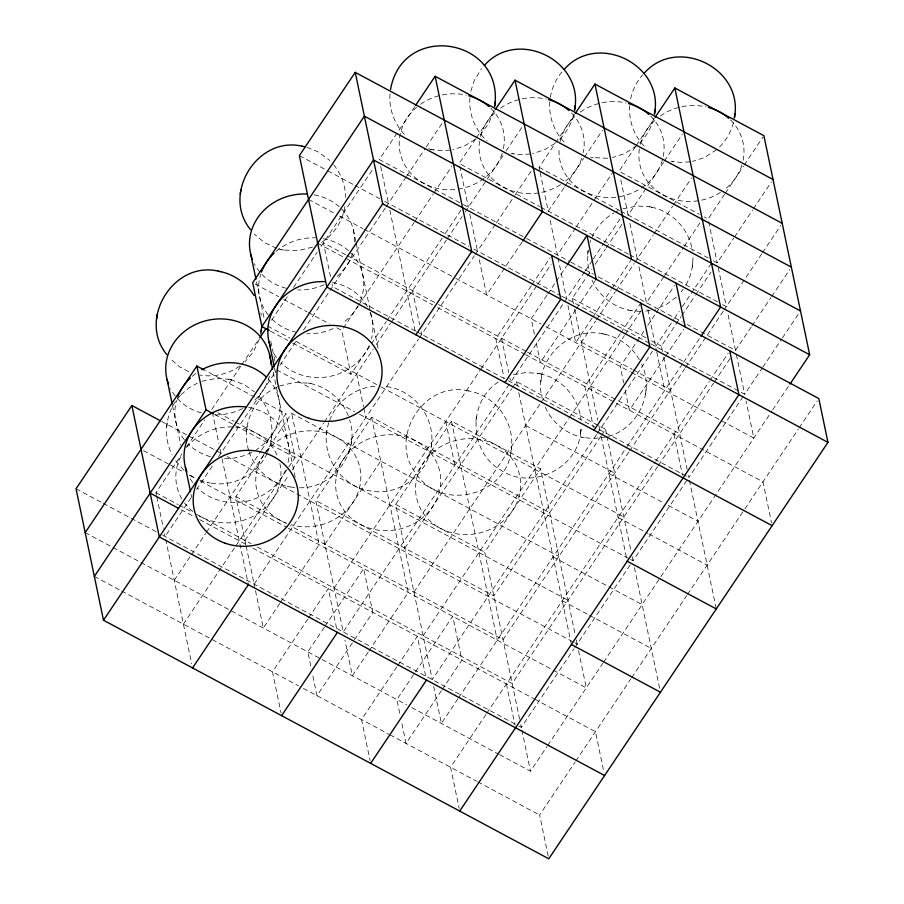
<?xml version="1.0" encoding="UTF-8"?>
<svg xmlns="http://www.w3.org/2000/svg" width="904" height="904" viewBox="0 0 904 904"><rect width="100%" height="100%" fill="white"/><g stroke="black" fill="none" stroke-linecap="round" stroke-linejoin="round"><path stroke-width="0.68" stroke-dasharray="4.52 3.39" d="M692.927 257.832C693.018 267.607 690.52 277.449 685.379 285.788M180.371 395.5C165.624 411.015 162.325 435.796 172.099 454.768M277.223 387.002C253.866 397.172 240.792 425.637 248.589 449.955M267.471 452.384C276.048 433.637 272.025 410.133 257.866 395.172M328.841 422.722C318.502 451.819 339.282 486.465 369.917 490.849C398.494 496.725 428.688 474.397 431.332 445.333M299.495 487.753C333.271 488.748 360.493 452.068 349.69 420.044M390.008 93.926C388.754 109.203 394.641 124.82 405.568 135.543M468.521 390.946C423.626 380.075 387.161 438.903 416.665 474.351C442.011 512.489 508.251 494.963 511.235 449.231M431.095 447.288C436.632 418.168 413.151 387.997 383.499 386.336M469.91 97.835C468.588 113.87 475.154 130.312 487.166 141.024M498.285 382.019C467.831 401.455 468.961 451.198 499.867 469.526C530.388 491.234 577.972 469.04 580.809 431.66M510.997 451.198C516.105 423.773 495.72 394.969 468.069 390.856M549.813 101.734C548.558 117.011 554.446 132.628 565.373 143.352M603.07 333.904C567.147 325.643 532.038 362.99 542.276 398.336M587.894 252.239L588.131 250.284L587.555 261.957L589.634 273.618M580.571 433.626L581.238 426.835M629.715 105.644C628.461 120.91 634.348 136.538 645.286 147.25M608.482 436.349C638.201 428.462 655.038 392.042 641.693 364.301M166.664 427.072L166.901 425.072M166.946 424.665L167.183 422.71M246.566 430.971L246.803 428.982M246.848 428.575L247.086 426.609M271.29 439.48L271.528 437.525M271.573 437.107L271.81 435.118M326.468 434.869L326.706 432.88M326.751 432.474L326.988 430.507M351.193 443.389L351.43 441.423M351.475 441.016L351.712 439.028M406.371 438.779L406.608 436.79M406.653 436.372L406.89 434.417M431.377 444.915L431.615 442.926M475.933 421.207L476.182 419.219M476.216 418.812L476.453 416.846M511.28 448.825L511.517 446.836M540.931 381.737L541.168 379.748M541.213 379.341L541.451 377.375M587.611 254.645L587.849 252.645M580.843 431.253L581.091 429.264M645.84 391.782L646.077 389.793M645.558 394.155L645.795 392.189M692.238 267.053L692.475 265.098M692.52 264.691L692.758 262.691M344.932 206.541C342.672 221.254 333.734 234.757 321.157 242.69M550.333 97.372C551.858 87.643 556.231 78.354 562.785 70.998M470.837 91.135L474.25 80.558L481.403 68.772M630.642 98.943C632.506 90.072 636.642 81.665 642.687 74.908M493.708 110.977L488.894 123.226L480.25 134.877M573.611 114.887C571.125 124.582 565.825 133.498 558.548 140.369M653.513 118.786C651.027 128.481 645.727 137.397 638.45 144.267M733.415 122.684C730.94 132.38 725.629 141.306 718.352 148.177M259.324 339.26L253.199 352.051L245.187 361.589M589.984 242.487L590.73 240.317M329.587 420.552C336.548 401.184 355.667 387.081 376.233 386.223M266.985 453.379C257.527 474.792 232.565 487.595 209.66 482.951M591.95 237.368C596.437 227.141 604.267 218.44 613.963 212.903M156.516 495.426L155.94 492.691L181.896 453.977M186.608 446.938L204.7 419.964M211.773 409.41L240.871 366.007M241.662 364.832L258.962 339.023M271.55 320.253L288.851 294.444M293.563 287.415L317.157 252.216M321.089 246.351L373.002 168.935M414.676 106.762L379.284 159.556L462.159 203.954M191.049 497.788L165.093 536.501L164.517 533.767M196.552 489.584L213.061 464.95M218.576 456.735L275.98 371.103M279.912 365.239L297.213 339.429M303.507 330.05L385.296 208.056M386.087 206.88L405.749 177.557M406.529 176.382L425.4 148.233M426.191 147.058L444.282 120.074M174.246 580.311L190.767 555.677M191.546 554.502L205.705 533.394M206.485 532.219L260.759 451.277M261.538 450.113L285.924 413.749L205.524 370.663M343.328 328.118L358.278 305.823M359.057 304.648L414.111 222.542M414.902 221.367L432.982 194.394M433.773 193.219L451.864 166.234M245.854 544.513L235.842 496.59L264.16 454.362M264.94 453.186L291.676 413.309L558.853 556.457M475.707 138.82L459.198 163.454L539.586 206.53M476.498 137.645L494.578 110.672M183.399 624.122L235.3 546.705M236.091 545.53L287.992 468.114M288.783 466.939L295.077 457.56L285.924 413.749M292.772 343.124L350.91 374.267L370.572 344.944M371.363 343.769L386.302 321.485M387.081 320.31L442.135 238.204M445.288 233.503L461.017 210.044M244.995 540.4L289.043 474.713M292.184 470.023L323.643 423.106M324.423 421.931L373.182 349.204M376.335 344.514L390.483 323.395M391.274 322.219L446.327 240.114M447.107 238.938L462.057 216.655M465.198 211.954L486.431 180.291M487.222 179.116L505.313 152.132M506.093 150.957L524.184 123.984M254.148 584.221L418.518 339.056M419.298 337.881L474.351 255.775M475.142 254.6L495.584 224.102M496.375 222.926L514.466 195.942M515.246 194.778L533.337 167.794M509.144 384.426L343.204 631.93L315.745 500.5L371.589 417.207L549.7 512.647M539.665 170.099L539.1 167.353L554.83 143.894M555.61 142.73L574.481 114.571M279.822 603.397L263.301 628.031L255.007 588.323M280.602 602.222L319.135 544.739L291.676 413.309M522.037 242.102L486.646 294.885L478.928 257.922M324.898 544.31L380.742 461.029M563.983 187.704L548.253 211.174L539.959 171.466M564.763 186.54L583.634 158.381M584.425 157.206L602.516 130.232M307.846 619.059L272.454 671.841L281.031 712.917M308.637 617.884L328.288 588.56L337.158 631.003M531.19 285.913L495.799 338.706L504.104 378.403M531.981 284.749L550.073 257.764M334.051 588.12L480.329 369.939M481.12 368.764L536.953 285.483M537.744 284.308L551.112 264.363M575.486 228L557.406 254.984L549.677 218.011M576.277 226.825L613.24 171.692M596.629 434.485L432.259 679.65L395.647 504.398L451.491 421.117L540.547 468.837L575.159 634.495M635.512 146.629L619.003 171.263L699.402 214.338M636.303 145.454L654.394 118.48M324.344 627.252L307.835 651.886L311.258 668.316M325.135 626.076L363.668 568.605L372.821 612.415L353.159 641.738M546.909 295.292L531.179 318.75L534.614 335.181M547.7 294.116L555.564 282.387M556.344 281.212L566.571 265.957M584.639 271.81L510.715 382.076L509.856 377.974M585.43 270.646L592.504 260.081M593.295 258.906L603.522 243.662M604.301 242.487L622.393 215.514M404.8 548.208L511.754 388.686M512.545 387.511L516.478 381.646L598.109 425.377M573.464 303.834L572.311 298.354L586.47 277.245M587.261 276.07L591.973 269.03M595.126 264.341L605.341 249.097M606.132 247.922L622.653 223.288M663.547 162.291L628.156 215.073L620.144 176.743M664.327 161.115L682.418 134.131M352.368 642.913L316.988 695.696L312.411 673.796M575.724 309.778L540.332 362.56L535.756 340.65M576.503 308.603L595.386 280.443M368.086 652.281L352.357 675.74L344.921 640.145M368.877 651.106L408.201 592.459L371.589 417.207M592.222 317.971L575.712 342.605L567.983 305.642M593.013 316.796L611.093 289.822M611.884 288.647L630.755 260.499M413.953 592.03L540.569 403.173M541.36 401.997L595.623 321.056M596.414 319.88L615.285 291.732M616.076 290.557L634.156 263.572M634.947 262.409L653.038 235.424M653.818 234.249L672.7 206.101M673.48 204.925L691.571 177.952M396.901 666.768L361.51 719.561L370.098 760.626M397.692 665.593L417.354 636.269L425.931 677.345M620.246 333.632L584.865 386.415L593.442 427.49M621.037 332.457L639.908 304.309M423.106 635.84L568.605 418.823M569.384 417.659L624.438 335.542M625.229 334.367L640.959 310.908M663.762 276.895L646.462 302.693L638.167 262.996M664.542 275.72L683.424 247.56M684.204 246.397L702.295 219.412M519.608 719.155L484.702 552.118L540.547 468.837M724.567 194.349L708.058 218.983L704.34 216.994M725.358 193.173L743.45 166.189M744.229 165.014L763.112 136.866M643.829 331.271L620.234 366.459L623.67 382.889M647.761 325.406L655.626 313.677M656.417 312.501L674.497 285.528M597.42 433.31L652.462 351.204M655.615 346.514L673.695 319.53M674.486 318.355L679.209 311.315M682.351 306.625L711.448 263.222M600.821 436.395L493.855 595.928L315.745 500.5M601.601 435.219L605.533 429.355L599.352 426.044M662.519 351.554L661.366 346.074L681.028 316.75M681.819 315.575L695.187 295.631M695.978 294.467L710.917 272.172M713.493 260.804L717.211 262.793L733.72 238.159M734.511 236.984L752.603 209.999M753.382 208.835L771.474 181.851M441.434 690.633L406.043 743.416L401.466 721.505M442.214 689.458L461.876 660.135L452.723 616.313L396.89 699.606L400.031 714.668M664.779 357.487L629.387 410.28L624.811 388.37M665.57 356.312L683.65 329.338M457.932 698.826L441.412 723.46L433.694 686.498M458.712 697.651L626.223 447.796M627.014 446.621L682.848 363.34M683.639 362.165L700.159 337.531M628.845 452.056L503.008 639.738L290.263 525.755M629.625 450.881L684.678 368.775M685.469 367.6L723.211 311.292M724.002 310.117L761.756 253.821M762.535 252.645L780.627 225.661M485.956 714.488L450.565 767.27L459.153 808.345M486.747 713.312L655.038 462.283M655.829 461.108L709.312 381.352M710.092 380.177L728.183 353.193M657.66 466.543L512.161 683.548L257.369 547.033M658.44 465.368L713.493 383.262M714.284 382.087L730.014 358.628M751.247 326.954L735.517 350.413L687.277 324.57M752.026 325.779L770.909 297.631M771.688 296.455L789.78 269.471M518.839 726.036L521.314 727.37L574.006 648.767M574.797 647.603L631.421 563.135M630.517 559.474L632.992 560.796L687.255 479.854M743.099 396.573L688.825 477.515L688.26 474.769M650.665 343.859L744.67 394.223L761.97 368.414M762.761 367.25L781.632 339.09M782.412 337.915L800.503 310.942M499.55 754.603L530.467 771.18L546.988 746.546M547.767 745.371L602.821 663.254M603.612 662.09L771.903 411.06M772.694 409.885L789.215 385.251M548.208 856.065L539.62 814.99L575.012 762.208M575.803 761.032L630.856 678.915M631.636 677.74L686.69 595.634M687.469 594.459L744.094 510.003M744.885 508.828L798.368 429.061M799.147 427.886L817.239 400.913M681.277 291.755L683.187 289.167M181.116 394.664L188.608 388.155L197.321 383.104M676.249 297.179L666.417 304.433L655.174 309.247M636.732 145.804L624.302 153.748L612.55 157.522M716.635 149.714L704.205 157.658L692.453 161.432M475.12 139.476L464.498 145.939L452.746 149.714M555.022 143.386L544.4 149.849L532.648 153.623M239.752 366.03C228.418 374.188 213.751 377.51 199.999 375.036M616.076 211.739L618.268 210.677M312.535 247.108L298.139 250.645L283.314 250.012M279.483 386.042L293.879 382.505L308.716 383.138M622.845 208.847L637.388 205.988L649.761 206.813M201.886 381.273L216.429 378.414L228.802 379.228M513.528 374.663L525.71 372.561L538.083 373.375M606.087 436.994L593.86 438.519L583.927 437.626M650.349 310.434L645.445 311.157M450.294 150.143L440.519 150.674L433.016 149.815M530.196 154.042L520.421 154.573L512.918 153.714M690.012 161.85L680.226 162.381L672.723 161.522M607.646 158.256L592.821 157.624M640.552 311.428L630.619 310.524M294.681 487.561L289.562 486.861M651.569 207.185C672.519 211.491 689.481 229.785 692.351 250.939M604.889 334.277C619.342 337.407 632.314 346.955 639.456 359.939M539.891 373.747C561.655 378.2 579.114 397.828 580.933 419.964M511.099 153.341L513.359 153.804M428.462 148.776L431.197 149.442M591.996 280.138C598.64 295.201 612.675 306.727 628.8 310.151M278.76 248.984L281.494 249.64M310.524 383.511C327.463 387.104 342.074 399.658 348.266 415.806M545.315 407.229C551.96 422.292 565.994 433.818 582.119 437.253M230.622 379.601L244.193 384.618L254.555 391.929M249.199 451.864C254.804 469.108 270.013 482.736 287.755 486.488M199.818 480.103L207.852 482.578M670.904 161.149L673.164 161.613M590.515 157.149L593.261 157.714M430.699 149.341L433.457 149.906M649.309 206.722L652.066 207.276M628.303 310.061L631.06 310.614M281.008 249.549L283.754 250.103M602.629 333.813L605.386 334.378M537.643 373.296L540.389 373.849M581.622 437.152L584.379 437.717M308.264 383.047L311.021 383.601M228.362 379.149L231.119 379.703M287.257 486.386L290.014 486.94M207.355 482.487L210.112 483.041M307.01 147.329L317.846 151.68L329.892 160.562M276.579 248.329L264.239 242.441L254.25 234.068M188.676 371.702L179.806 366.922L170.494 359.001M539.1 167.353L619.5 210.44M620.732 211.095L708.555 258.148M540.829 207.197L628.653 254.25M629.885 254.905L717.708 301.959M722.646 304.614L726.364 306.603L718.352 268.262M463.402 204.62L525.247 237.752M526.478 238.419L569.769 261.606M571.012 262.273L593.273 274.206M598.222 276.85L682.328 321.914M572.311 298.354L646.529 338.119M651.479 340.774L661.366 346.074M299.382 155.646L326.593 170.223M327.836 170.89L353.814 184.811M355.046 185.467L379.782 198.722M384.731 201.377L468.837 246.442M473.786 249.086L560.367 295.484M561.61 296.139L649.422 343.192M581.464 342.175L632.178 369.34M633.421 370.007L670.519 389.884M308.535 199.456L334.514 213.378M339.463 216.022L362.967 228.622M364.199 229.277L454.497 277.664M455.729 278.319L541.078 324.05M546.027 326.706L630.133 371.77M631.365 372.425L753.823 438.033L746.094 401.071M345.712 254.77L323.451 242.837L330.887 278.432M346.955 255.425L437.242 303.8M438.485 304.467L526.297 351.52M527.54 352.187L679.672 433.694M317.688 243.266L344.899 257.855M346.142 258.51L432.722 304.908M437.672 307.552L524.252 353.95M525.495 354.605L762.976 481.855L771.553 522.919M415.478 331.045L332.604 286.647L332.028 283.912M416.71 331.712L507.008 380.087M508.24 380.753L686.362 476.182M525.631 425.456L614.686 473.176M255.177 284.071L278.681 296.659M283.619 299.314L307.123 311.903M308.366 312.569L329.384 323.835M336.808 327.813L341.757 330.457L350.91 374.267M608.923 473.606L663.355 502.771M668.293 505.415L697.978 521.325M267.618 326.118L289.879 338.051M296.06 341.362L380.177 386.426M381.409 387.093L623.839 516.986M270.511 331.192L287.834 340.469M618.076 517.416L647.761 533.326M649.004 533.981L707.131 565.136M276.771 369.928L354.696 411.682M359.645 414.337L629.286 558.808M553.09 556.887L642.145 604.606M395.647 504.398L484.702 552.118M217.966 412.721L234.046 421.332M235.277 421.998L568.006 600.267M214.677 414.484L295.077 457.56M562.243 600.708L588.221 614.618M589.453 615.285L651.298 648.417M161.556 421.411L187.535 435.321M188.767 435.988L214.745 449.898M215.988 450.565L220.926 453.22M227.119 456.531L573.441 642.089M574.684 642.755L577.159 644.077M235.842 496.59L285.325 523.1M143.499 450.644L169.477 464.554M170.709 465.221L184.314 472.509M189.264 475.154L195.445 478.476M200.394 481.12L286.975 527.518M288.218 528.173L586.312 687.887L578.018 648.191M155.94 492.691L178.201 504.613M179.444 505.279L193.049 512.568M199.23 515.89L251.176 543.722M181.105 509.698L194.71 516.986M199.66 519.63L246.656 544.818M252.837 548.129L533.62 698.566M534.852 699.233L595.465 731.709L604.041 772.773M76.038 488.781L102.016 502.703M103.248 503.37L156.437 531.857M162.618 535.179L517.608 725.381M85.191 532.603L139.611 561.757M140.855 562.424L406.777 704.905M411.727 707.561L498.307 753.947M94.344 576.413L120.322 590.323M121.554 590.99L298.433 685.763M303.382 688.407L388.72 734.138M389.963 734.794L476.544 781.192M477.775 781.847L539.62 814.99M194.27 477.572L189.919 474.928M183.919 470.261L175.568 460.678M333.689 164.731C341.158 173.873 345.418 185.523 345.633 197.321M708.623 221.717L717.211 262.793M728.082 314.818L736.082 353.148M736.376 354.526L744.67 394.223M663.66 357.023L687.119 469.3M689.402 480.25L716.284 608.946M629.873 223.288L637.874 261.629M647.885 309.541L656.473 350.616M656.756 351.984L664.768 390.325M673.921 434.135L682.497 475.21M605.533 429.355L606.674 434.835M606.968 436.203L630.992 551.214M632.133 556.683L632.992 560.796M634.427 567.644L660.451 692.227M574.605 309.315L597.77 420.213M598.911 425.682L599.77 429.796M601.205 436.643L627.229 561.226M557.971 257.719L566.559 298.795M576.3 639.976L577.724 646.823M516.478 381.646L517.619 387.115M518.772 392.596L571.113 643.151M501.562 338.265L508.715 372.493M459.763 166.189L468.351 207.265M469.775 214.112L477.504 251.075M520.749 724.624L521.314 727.37M521.89 730.104L530.467 771.18M451.491 421.117L497.256 640.179M506.409 683.989L514.986 725.064M445.728 421.546L454.881 465.368M412.506 290.546L419.659 324.785M421.094 331.621L421.659 334.367M380.72 166.392L388.437 203.366M389.873 210.203L415.331 332.062M353.261 229.39L355.837 241.718M356.119 243.086L378.143 348.503M356.673 373.838L363.532 406.698M363.826 408.066L365.826 417.648M270.759 341.181L275.053 361.713M256.533 281.924L264.533 320.265M274.545 368.177L275.697 373.657M273.223 372.12L295.246 477.538M246.137 545.88L254.725 586.956M212.35 412.145L218.926 443.638M220.067 449.107L221.785 457.322M222.079 458.69L248.385 584.651M172.483 405.489L180.777 445.186M191.083 494.477L191.648 497.211M156.799 496.793L163.375 528.286M165.669 539.236L191.693 663.83M260.894 312.92L261.29 315.36M314.129 194.857A52.76 47.776 -11.8 0 1 354.504 242.814M352.526 253.448A52.76 47.776 -11.8 0 1 337.158 276.364M324.027 284.726A52.76 47.776 -11.8 0 1 297.687 289.913M286.24 288.274A52.76 47.776 -11.8 0 1 254.306 263.765M269.426 376.075A52.76 47.776 -11.8 0 1 253.402 401.286M242.679 408.484A52.76 47.776 -11.8 0 1 213.932 414.846M201.287 412.891A52.76 47.776 -11.8 0 1 170.551 388.697M268.205 378.968A52.76 47.776 -11.8 0 1 256.397 449.672M251.832 452.294A52.76 47.776 -11.8 0 1 223.085 458.656M210.44 456.701A52.76 47.776 -11.8 0 1 188.337 444.18M184.314 439.694A52.76 47.776 -11.8 0 1 176.596 400.37M192.303 376.313A52.76 47.776 -11.8 0 1 196.304 373.194M248.679 407.41A52.76 47.776 -11.8 0 1 287.415 464.848M285.449 470.396A52.76 47.776 -11.8 0 1 197.49 487.99M192.733 482.544A52.76 47.776 -11.8 0 1 190.032 478.465M370.086 312.298A52.76 47.776 -11.8 0 1 371.487 338.774M369.205 345.475A52.76 47.776 -11.8 0 1 281.246 363.058M276.488 357.611A52.76 47.776 -11.8 0 1 273.177 352.47M332.435 282.489A52.76 47.776 -11.8 0 1 368.075 307.789M323.282 238.679A52.76 47.776 -11.8 0 1 360.052 301.665M358.041 305.801A52.76 47.776 -11.8 0 1 342.311 323.293M333.18 328.536A52.76 47.776 -11.8 0 1 306.84 333.723M296.602 332.378A52.76 47.776 -11.8 0 1 272.093 319.248M268.07 314.773A52.76 47.776 -11.8 0 1 260.702 274.296M276.059 251.38A52.76 47.776 -11.8 0 1 315.541 237.831M650.631 116.107A52.76 47.776 -11.8 0 1 628.303 194.416A52.76 47.776 -11.8 0 1 559.169 147.51M560.118 141.555A52.76 47.776 -11.8 0 1 576.413 115.181M580.413 112.062A52.76 47.776 -11.8 0 1 626.133 102.977M571.588 113.056A52.76 47.776 -11.8 0 1 583.317 152.527M581.769 158.256A52.76 47.776 -11.8 0 1 564.808 181.67M560.604 184.631A52.76 47.776 -11.8 0 1 503.72 187.309A52.76 47.776 -11.8 0 1 479.549 141.205M480.499 136.493A52.76 47.776 -11.8 0 1 496.511 111.271M500.511 108.164A52.76 47.776 -11.8 0 1 546.231 99.067M730.545 120.006A52.76 47.776 -11.8 0 1 743.122 160.336M741.935 164.957A52.76 47.776 -11.8 0 1 724.612 189.478M720.409 192.439A52.76 47.776 -11.8 0 1 663.525 195.117A52.76 47.776 -11.8 0 1 639.354 149.013M640.303 144.301A52.76 47.776 -11.8 0 1 655.389 119.893M660.327 115.972A52.76 47.776 -11.8 0 1 706.035 106.875M490.827 108.299A52.76 47.776 -11.8 0 1 503.415 148.618M502.228 153.239A52.76 47.776 -11.8 0 1 423.818 183.41A52.76 47.776 -11.8 0 1 416.608 107.373M420.609 104.254A52.76 47.776 -11.8 0 1 466.328 95.169M286.692 523.314A52.76 47.776 -11.8 0 1 276.274 441.943A52.76 47.776 -11.8 0 1 360.154 469.142A52.76 47.776 -11.8 0 1 291.303 524.806M279.901 463.526A52.76 47.776 -11.8 0 1 256.307 514.512A52.76 47.776 -11.8 0 1 196.575 514.24M192.834 511.506A52.76 47.776 -11.8 0 1 184.529 502.929M181.84 498.85A52.76 47.776 -11.8 0 1 181.534 454.881M186.552 447.401A52.76 47.776 -11.8 0 1 236.125 427.196A52.76 47.776 -11.8 0 1 277.675 456.463M367.645 527.597A52.76 47.776 -11.8 0 0 440.361 474.984A52.76 47.776 -11.8 0 0 356.571 445.559A52.76 47.776 -11.8 0 0 367.645 527.597M447.548 531.495A52.76 47.776 -11.8 0 0 520.263 478.894A52.76 47.776 -11.8 0 0 436.485 449.457A52.76 47.776 -11.8 0 0 447.548 531.495"/><path stroke-width="1.36" d="M218.7 271.223C173.805 260.352 137.34 319.18 166.844 354.628M302.456 146.301C257.561 135.419 221.096 194.258 250.6 229.706M494.872 104.378L494.635 106.344C504.794 37.9 402.449 21.086 390.528 89.564M574.774 108.288L574.537 110.243C584.594 60.93 517.608 27.651 484.363 65.427M654.677 112.186L654.439 114.153C664.496 64.839 597.51 31.561 564.277 69.325M734.59 116.096L734.353 118.051C744.399 68.738 677.412 35.459 644.179 73.235M260.781 333.813L261.708 327.112M156.55 319.055L156.787 317.067M156.833 316.66L157.07 314.694M240.306 194.134L240.543 192.134M240.588 191.727L240.826 189.772M261.177 331.474L261.414 329.508M494.917 103.971L495.155 101.982M574.82 107.881L575.068 105.881M654.722 111.78L654.971 109.791M734.624 115.678L734.873 113.689M160.324 420.744L131.871 405.5L76.038 488.781L103.497 620.223L548.773 858.8L827.962 442.372L818.809 398.562L373.533 159.985L261.855 326.559L269.279 330.536M800.503 310.942L355.227 72.365L299.382 155.646L326.841 287.088L772.129 525.665M85.191 532.603L196.869 366.03L204.281 370.007M94.344 576.413L206.022 409.84L196.869 366.03M259.753 337.847L266.047 328.468M415.467 105.587L435.129 76.264L791.35 267.132M103.497 620.223L382.686 203.795L355.227 72.365M495.369 109.497L515.031 80.173L782.197 223.322M192.552 667.932L248.385 584.651M415.896 334.796L471.741 251.515L435.129 76.264M575.272 113.395L594.934 84.072L773.044 179.5M522.828 240.927L542.49 211.604L515.031 80.173M655.174 117.305L674.836 87.982L763.891 135.69L809.656 354.752L789.994 384.076M567.35 264.793L587.012 235.458L596.165 279.279M281.607 715.652L337.441 632.371M504.952 382.516L560.796 299.224L551.643 255.414M370.663 763.371L426.496 680.079M594.018 430.225L649.852 346.944L640.699 303.134M700.939 336.367L720.601 307.032L674.836 87.982M459.718 811.08L738.907 394.664L729.754 350.854M220.508 271.595C234.305 274.601 246.803 283.415 254.069 295.54M302.004 146.211L304.264 146.674M218.248 271.132L221.005 271.697M809.656 354.752L364.38 116.175L252.702 282.749L261.855 326.559M382.686 203.795L827.962 442.372M627.229 561.226L716.284 608.946M206.022 409.84L213.434 413.817M571.396 644.518L660.451 692.227M150.177 493.121L178.63 508.364M604.618 775.519L159.33 536.942L131.871 405.5M676.068 283.178L685.221 326.988M594.934 84.072L631.546 259.324M250.803 254.544L255.956 279.189M269.109 342.164L274.262 366.809M269.505 354.323L272.658 369.386M167.048 379.465L172.201 404.111M185.354 467.097L190.507 491.742M252.295 259.256A52.76 47.776 -11.8 0 1 306.388 194.021M168.54 384.189A52.76 47.776 -11.8 0 1 209.186 319.993A52.76 47.776 -11.8 0 1 270.827 364.075M177.692 397.014A52.76 47.776 -11.8 0 1 190.473 377.951M201.863 369.736A52.76 47.776 -11.8 0 1 266.522 377.239M186.845 471.809A52.76 47.776 -11.8 0 1 246.148 407.015M270.601 346.887A52.76 47.776 -11.8 0 1 324.694 281.641M261.448 272.081A52.76 47.776 -11.8 0 1 274.228 253.03M548.626 99.677A52.76 47.776 -11.8 0 1 569.011 110.593M628.529 103.576A52.76 47.776 -11.8 0 1 648.914 114.492M708.431 107.486A52.76 47.776 -11.8 0 1 728.816 118.401M468.724 95.767A52.76 47.776 -11.8 0 1 489.098 106.683M225.186 543.214A52.76 47.776 -11.8 0 0 297.902 490.601A52.76 47.776 -11.8 0 0 214.124 461.176A52.76 47.776 -11.8 0 0 225.186 543.214M308.942 418.292A52.76 47.776 -11.8 0 0 381.657 365.679A52.76 47.776 -11.8 0 0 297.879 336.243A52.76 47.776 -11.8 0 0 308.942 418.292"/></g></svg>
